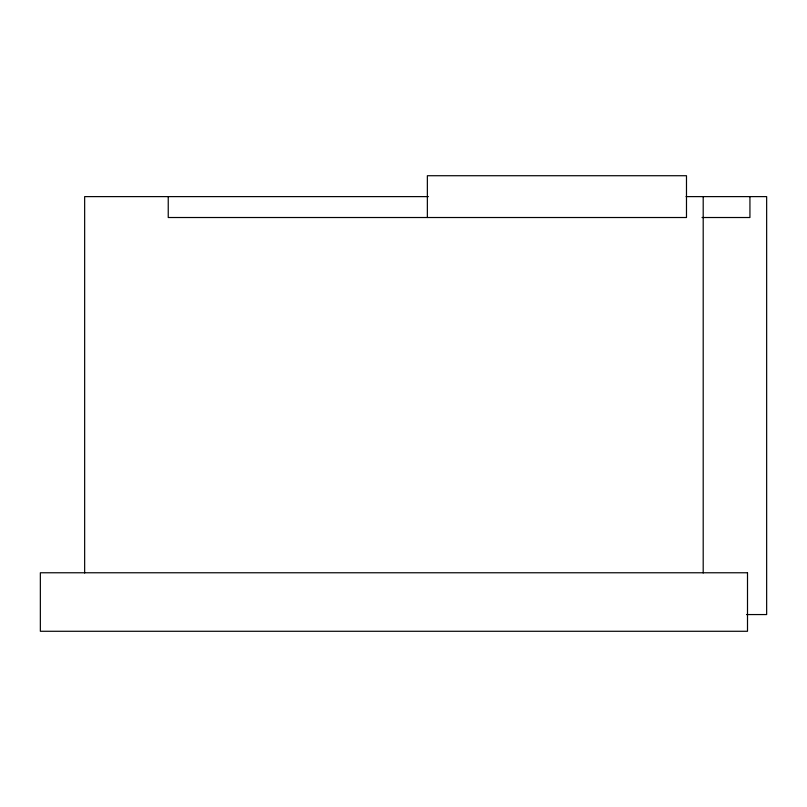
<?xml version="1.0" encoding="UTF-8"?>
<svg xmlns="http://www.w3.org/2000/svg" width="807" height="807" viewBox="0 0 807 807"><rect width="100%" height="100%" fill="white"/><g stroke="black" fill="none" stroke-linecap="round" stroke-linejoin="round"><path stroke-width="1.21" d="M428.396 196.615L84.654 196.615L84.654 573.02M686.041 196.615L766.65 196.615L766.65 614.561L746.495 614.561M702.019 217.517L749.935 217.517L749.935 196.615M703.2 196.615L703.2 573.02M427.357 217.517L427.357 175.724L686.485 175.724L686.485 217.517L168.239 217.517L168.239 196.615M747.504 572.768L40.35 572.768L40.35 631.276L747.504 631.276L747.504 572.768"/></g></svg>
